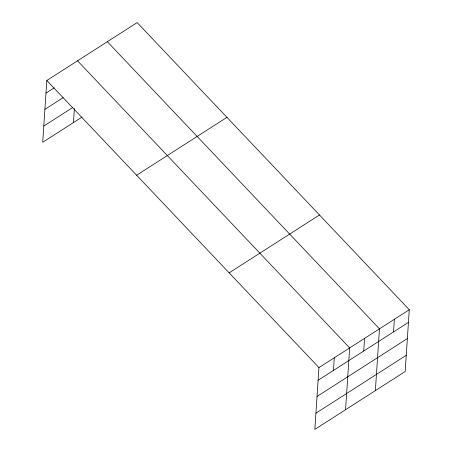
<?xml version="1.0" encoding="UTF-8"?>
<svg xmlns="http://www.w3.org/2000/svg" width="452" height="452" viewBox="0 0 452 452"><rect width="100%" height="100%" fill="white"/><g stroke="black" fill="none" stroke-linecap="round" stroke-linejoin="round"><path stroke-width="0.68" d="M46.822 80.484L318.948 367.606L314.846 429.4L405.178 371.516L409.286 309.727L137.154 22.6L46.822 80.484L42.714 142.273L82.027 117.085M73.427 122.594L74.371 108.401M333.469 370.408L334.305 357.769M345.56 409.721L349.662 347.927L77.535 60.8M363.73 351.018L364.566 338.378M375.369 390.618L379.471 328.824L107.344 41.703M393.539 331.915L394.376 319.276M45.98 93.123L54.251 87.824M44.906 109.344L63.212 97.609M43.793 126.057L72.738 107.508M136.623 175.235L226.955 117.35M229.147 272.855L319.479 214.977M318.948 367.606L409.286 309.727M318.112 380.251L408.444 322.366M317.033 396.466L407.365 338.588M315.925 413.179L406.258 355.3"/></g></svg>
